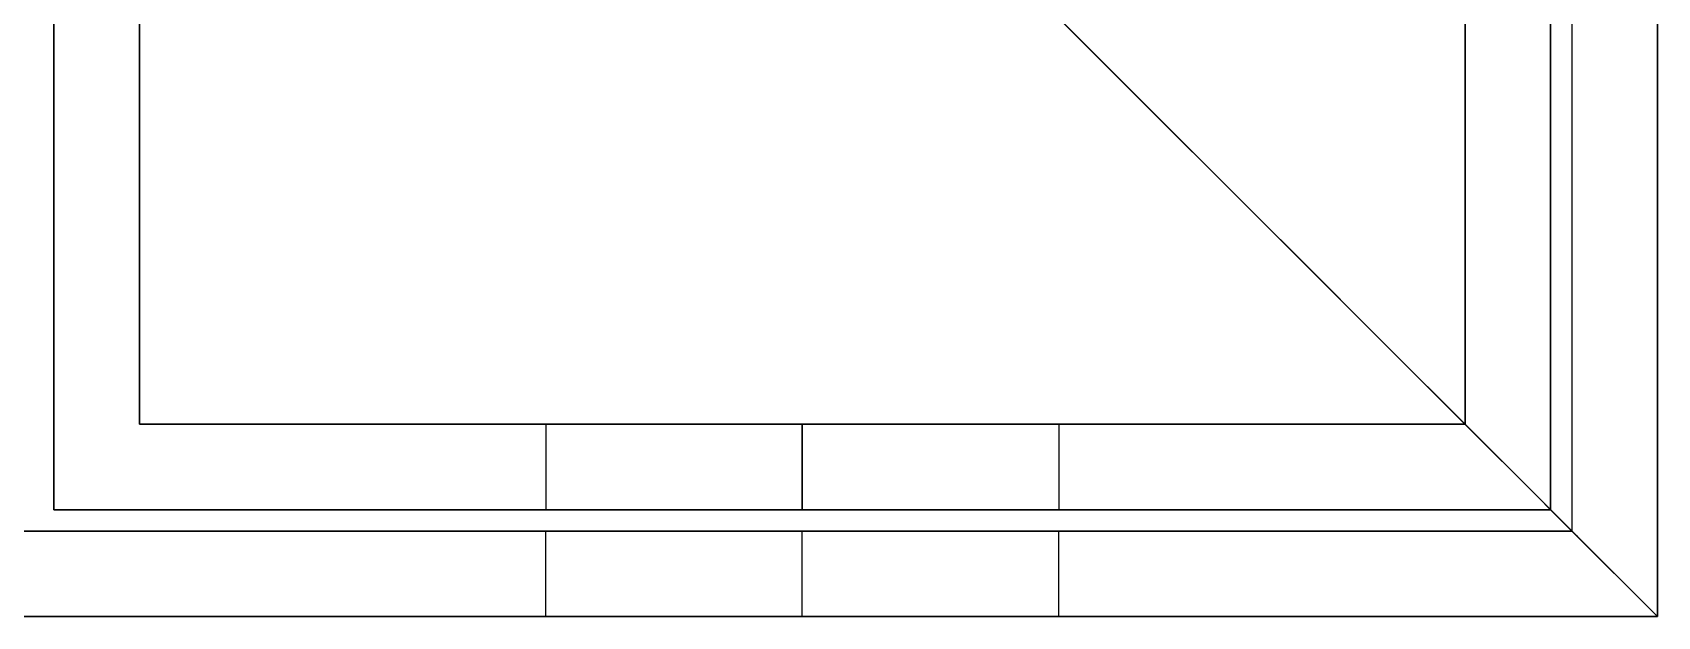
# Model space of a CAD drawing. Header units: millimetres. Extents: x -6529 to 809, y -8611 to 207.
# Drawn here: x 771.03 to 809.03, y -1108.63 to -1094.97 of the extents above; entities that cross this region are included whole.
import ezdxf

# ---------------------------------------------------------------- set-up
doc = ezdxf.new("R2010")
doc.units = ezdxf.units.MM
doc.header["$MEASUREMENT"] = 0
doc.layers.add('staal', color=5, linetype='Continuous', true_color=0x0000ff)

msp = doc.modelspace()

# ---------------------------------------------------------------- linework, layer by layer
at = {"layer": 'staal'}
for p, q in [((809.026, -1108.633), (769.026, -1068.633)), ((809.026, -1108.633, 676), (769.026, -1068.633, 676)), ((809.026, -1108.633, 676), (769.026, -1068.633, 676)), ((783.026, -1104.133, 170.5), (783.026, -1106.133, 170.5)), ((783.026, -1104.133, 95.5), (783.026, -1106.133, 95.5)), ((783.026, -1104.133, 620.5), (783.026, -1106.133, 620.5)), ((783.026, -1104.133, 545.5), (783.026, -1106.133, 545.5)), ((783.026, -1104.133, 771.5), (783.026, -1106.133, 771.5)), ((783.026, -1104.133, 846.5), (783.026, -1106.133, 846.5)), ((789.026, -1106.133, 40), (789.026, -1104.133, 40)), ((789.026, -1106.133, 208), (789.026, -1104.133, 208)), ((789.026, -1104.133, 176.5), (789.026, -1106.133, 176.5)), ((789.026, -1104.133, 164.5), (789.026, -1106.133, 164.5)), ((789.026, -1104.133, 101.5), (789.026, -1106.133, 101.5)), ((789.026, -1104.133, 89.5), (789.026, -1106.133, 89.5)), ((789.026, -1106.133, 676), (789.026, -1104.133, 676)), ((789.026, -1106.133, 508), (789.026, -1104.133, 508)), ((789.026, -1104.133, 614.5), (789.026, -1106.133, 614.5)), ((789.026, -1104.133, 626.5), (789.026, -1106.133, 626.5)), ((789.026, -1104.133, 539.5), (789.026, -1106.133, 539.5)), ((789.026, -1104.133, 551.5), (789.026, -1106.133, 551.5)), ((789.026, -1106.133, 716), (789.026, -1104.133, 716)), ((789.026, -1106.133, 884), (789.026, -1104.133, 884)), ((789.026, -1104.133, 777.5), (789.026, -1106.133, 777.5)), ((789.026, -1104.133, 765.5), (789.026, -1106.133, 765.5)), ((789.026, -1104.133, 852.5), (789.026, -1106.133, 852.5)), ((789.026, -1104.133, 840.5), (789.026, -1106.133, 840.5)), ((795.026, -1104.133, 170.5), (795.026, -1106.133, 170.5)), ((795.026, -1104.133, 95.5), (795.026, -1106.133, 95.5)), ((795.026, -1104.133, 620.5), (795.026, -1106.133, 620.5)), ((795.026, -1104.133, 545.5), (795.026, -1106.133, 545.5)), ((795.026, -1104.133, 771.5), (795.026, -1106.133, 771.5)), ((795.026, -1104.133, 846.5), (795.026, -1106.133, 846.5)), ((783.026, -1108.633, 545.5), (783.026, -1106.633, 545.5)), ((783.026, -1108.633, 620.5), (783.026, -1106.633, 620.5)), ((783.026, -1108.633, 395.5), (783.026, -1106.633, 395.5)), ((783.026, -1108.633, 470.5), (783.026, -1106.633, 470.5)), ((783.026, -1108.633, 245.5), (783.026, -1106.633, 245.5)), ((783.026, -1108.633, 320.5), (783.026, -1106.633, 320.5)), ((783.026, -1108.633, 170.5), (783.026, -1106.633, 170.5)), ((783.026, -1108.633, 95.5), (783.026, -1106.633, 95.5)), ((789.026, -1108.633, 40), (789.026, -1106.633, 40)), ((789.026, -1108.633, 551.5), (789.026, -1106.633, 551.5)), ((789.026, -1108.633, 539.5), (789.026, -1106.633, 539.5)), ((789.026, -1108.633, 626.5), (789.026, -1106.633, 626.5)), ((789.026, -1108.633, 614.5), (789.026, -1106.633, 614.5)), ((789.026, -1108.633, 401.5), (789.026, -1106.633, 401.5)), ((789.026, -1108.633, 389.5), (789.026, -1106.633, 389.5)), ((789.026, -1108.633, 476.5), (789.026, -1106.633, 476.5)), ((789.026, -1108.633, 464.5), (789.026, -1106.633, 464.5)), ((789.026, -1108.633, 251.5), (789.026, -1106.633, 251.5)), ((789.026, -1108.633, 239.5), (789.026, -1106.633, 239.5)), ((789.026, -1108.633, 326.5), (789.026, -1106.633, 326.5)), ((789.026, -1108.633, 314.5), (789.026, -1106.633, 314.5)), ((789.026, -1108.633, 176.5), (789.026, -1106.633, 176.5)), ((789.026, -1108.633, 164.5), (789.026, -1106.633, 164.5)), ((789.026, -1108.633, 101.5), (789.026, -1106.633, 101.5)), ((789.026, -1108.633, 89.5), (789.026, -1106.633, 89.5)), ((795.026, -1108.633, 545.5), (795.026, -1106.633, 545.5)), ((795.026, -1108.633, 620.5), (795.026, -1106.633, 620.5)), ((795.026, -1108.633, 395.5), (795.026, -1106.633, 395.5)), ((795.026, -1108.633, 470.5), (795.026, -1106.633, 470.5)), ((795.026, -1108.633, 245.5), (795.026, -1106.633, 245.5)), ((795.026, -1108.633, 320.5), (795.026, -1106.633, 320.5)), ((795.026, -1108.633, 170.5), (795.026, -1106.633, 170.5)), ((795.026, -1108.633, 95.5), (795.026, -1106.633, 95.5)), ((807.026, -1106.633, 25), (809.026, -1108.633, 25)), ((807.026, -1106.633, 701), (809.026, -1108.633, 701)), ((807.026, -1106.633, 701), (809.026, -1108.633, 701))]:
    msp.add_line(p, q, dxfattribs=at)
msp.add_lwpolyline([(-506.974, 207.367), (809.026, 207.367), (809.026, -1108.633), (-506.974, -1108.633)], close=True, dxfattribs=at)
for points in [[(809.026, 207.367), (809.026, -450.633), (809.026, -1108.633)], [(809.026, 207.367, 40), (809.026, -450.633, 40), (809.026, -1108.633, 40)], [(809.026, 207.367, 676), (809.026, -450.633, 676), (809.026, -1108.633, 676)], [(809.026, 207.367, 716), (809.026, -450.633, 716), (809.026, -1108.633, 716)], [(807.026, 205.367, 38), (807.026, -450.633, 38), (807.026, -1106.633, 38)], [(807.026, 205.367, 2), (807.026, -450.633, 2), (807.026, -1106.633, 2)], [(807.026, 205.367, 714), (807.026, -450.633, 714), (807.026, -1106.633, 714)], [(807.026, 205.367, 678), (807.026, -450.633, 678), (807.026, -1106.633, 678)], [(807.026, -1019.133, 20), (807.026, -1062.883, 20), (807.026, -1106.633, 20)], [(807.026, -1019.133, 696), (807.026, -1062.883, 696), (807.026, -1106.633, 696)], [(809.026, -1019.133, 20), (809.026, -1063.883, 20), (809.026, -1108.633, 20)], [(809.026, -1019.133, 696), (809.026, -1063.883, 696), (809.026, -1108.633, 696)], [(809.026, -1108.633, 40), (789.026, -1088.633, 40), (769.026, -1068.633, 40)], [(809.026, -1108.633), (789.026, -1088.633), (769.026, -1068.633)], [(769.026, -1068.633, 40), (789.026, -1088.633, 40), (809.026, -1108.633, 40)], [(809.026, -1108.633, 716), (789.026, -1088.633, 716), (769.026, -1068.633, 716)], [(809.026, -1108.633, 716), (789.026, -1088.633, 716), (769.026, -1068.633, 716)], [(809.026, -1108.633, 40), (809.026, -1088.633, 40), (809.026, -1068.633, 40)], [(809.026, -1108.633, 676), (809.026, -1088.633, 676), (809.026, -1068.633, 676)], [(809.026, -1108.633, 658), (809.026, -1088.633, 658), (809.026, -1068.633, 658)], [(771.026, -1070.633, 38), (789.026, -1088.633, 38), (807.026, -1106.633, 38)], [(807.026, -1106.633, 2), (789.026, -1088.633, 2), (771.026, -1070.633, 2)], [(807.026, -1106.633, 38), (789.026, -1088.633, 38), (771.026, -1070.633, 38)], [(771.026, -1070.633, 2), (789.026, -1088.633, 2), (807.026, -1106.633, 2)], [(771.026, -1070.633, 714), (789.026, -1088.633, 714), (807.026, -1106.633, 714)], [(807.026, -1106.633, 678), (789.026, -1088.633, 678), (771.026, -1070.633, 678)], [(771.026, -1070.633, 714), (789.026, -1088.633, 714), (807.026, -1106.633, 714)], [(807.026, -1106.633, 678), (789.026, -1088.633, 678), (771.026, -1070.633, 678)], [(807.026, -1070.633, 40), (807.026, -1088.633, 40), (807.026, -1106.633, 40)], [(807.026, -1070.633, 676), (807.026, -1088.633, 676), (807.026, -1106.633, 676)], [(807.026, -1070.633, 658), (807.026, -1088.633, 658), (807.026, -1106.633, 658)], [(771.526, -1071.133, 40), (771.526, -1088.633, 40), (771.526, -1106.133, 40)], [(771.526, -1071.133, 208), (771.526, -1088.633, 208), (771.526, -1106.133, 208)], [(771.526, -1071.133, 124), (771.526, -1088.633, 124), (771.526, -1106.133, 124)], [(771.526, -1106.133, 676), (771.526, -1088.633, 676), (771.526, -1071.133, 676)], [(771.526, -1106.133, 508), (771.526, -1088.633, 508), (771.526, -1071.133, 508)], [(771.526, -1106.133, 592), (771.526, -1088.633, 592), (771.526, -1071.133, 592)], [(771.526, -1106.133, 716), (771.526, -1088.633, 716), (771.526, -1071.133, 716)], [(771.526, -1106.133, 884), (771.526, -1088.633, 884), (771.526, -1071.133, 884)], [(771.526, -1106.133, 800), (771.526, -1088.633, 800), (771.526, -1071.133, 800)], [(806.526, -1106.133, 40), (806.526, -1088.633, 40), (806.526, -1071.133, 40)], [(806.526, -1106.133, 208), (806.526, -1088.633, 208), (806.526, -1071.133, 208)], [(806.526, -1106.133, 124), (806.526, -1088.633, 124), (806.526, -1071.133, 124)], [(806.526, -1071.133, 676), (806.526, -1088.633, 676), (806.526, -1106.133, 676)], [(806.526, -1071.133, 508), (806.526, -1088.633, 508), (806.526, -1106.133, 508)], [(806.526, -1071.133, 592), (806.526, -1088.633, 592), (806.526, -1106.133, 592)], [(806.526, -1071.133, 716), (806.526, -1088.633, 716), (806.526, -1106.133, 716)], [(806.526, -1071.133, 884), (806.526, -1088.633, 884), (806.526, -1106.133, 884)], [(806.526, -1071.133, 800), (806.526, -1088.633, 800), (806.526, -1106.133, 800)], [(773.526, -1104.133, 40), (773.526, -1088.633, 40), (773.526, -1073.133, 40)], [(773.526, -1104.133, 208), (773.526, -1088.633, 208), (773.526, -1073.133, 208)], [(773.526, -1104.133, 124), (773.526, -1088.633, 124), (773.526, -1073.133, 124)], [(773.526, -1073.133, 676), (773.526, -1088.633, 676), (773.526, -1104.133, 676)], [(773.526, -1073.133, 508), (773.526, -1088.633, 508), (773.526, -1104.133, 508)], [(773.526, -1073.133, 592), (773.526, -1088.633, 592), (773.526, -1104.133, 592)], [(773.526, -1073.133, 716), (773.526, -1088.633, 716), (773.526, -1104.133, 716)], [(773.526, -1073.133, 884), (773.526, -1088.633, 884), (773.526, -1104.133, 884)], [(773.526, -1073.133, 800), (773.526, -1088.633, 800), (773.526, -1104.133, 800)], [(804.526, -1073.133, 40), (804.526, -1088.633, 40), (804.526, -1104.133, 40)], [(804.526, -1073.133, 208), (804.526, -1088.633, 208), (804.526, -1104.133, 208)], [(804.526, -1073.133, 124), (804.526, -1088.633, 124), (804.526, -1104.133, 124)], [(804.526, -1104.133, 676), (804.526, -1088.633, 676), (804.526, -1073.133, 676)], [(804.526, -1104.133, 508), (804.526, -1088.633, 508), (804.526, -1073.133, 508)], [(804.526, -1104.133, 592), (804.526, -1088.633, 592), (804.526, -1073.133, 592)], [(804.526, -1104.133, 716), (804.526, -1088.633, 716), (804.526, -1073.133, 716)], [(804.526, -1104.133, 884), (804.526, -1088.633, 884), (804.526, -1073.133, 884)], [(804.526, -1104.133, 800), (804.526, -1088.633, 800), (804.526, -1073.133, 800)], [(773.526, -1104.133, 40), (773.526, -1104.133, 124), (773.526, -1104.133, 208)], [(804.526, -1104.133, 40), (789.026, -1104.133, 40), (773.526, -1104.133, 40)], [(804.526, -1104.133, 208), (789.026, -1104.133, 208), (773.526, -1104.133, 208)], [(804.526, -1104.133, 124), (789.026, -1104.133, 124), (773.526, -1104.133, 124)], [(773.526, -1104.133, 676), (773.526, -1104.133, 592), (773.526, -1104.133, 508)], [(773.526, -1104.133, 676), (789.026, -1104.133, 676), (804.526, -1104.133, 676)], [(773.526, -1104.133, 508), (789.026, -1104.133, 508), (804.526, -1104.133, 508)], [(773.526, -1104.133, 592), (789.026, -1104.133, 592), (804.526, -1104.133, 592)], [(773.526, -1104.133, 716), (773.526, -1104.133, 800), (773.526, -1104.133, 884)], [(773.526, -1104.133, 716), (789.026, -1104.133, 716), (804.526, -1104.133, 716)], [(773.526, -1104.133, 884), (789.026, -1104.133, 884), (804.526, -1104.133, 884)], [(773.526, -1104.133, 800), (789.026, -1104.133, 800), (804.526, -1104.133, 800)], [(789.026, -1104.133, 40), (789.026, -1104.133, 64.75), (789.026, -1104.133, 89.5)], [(789.026, -1104.133, 101.5), (789.026, -1104.133, 133), (789.026, -1104.133, 164.5)], [(789.026, -1104.133, 176.5), (789.026, -1104.133, 192.25), (789.026, -1104.133, 208)], [(789.026, -1104.133, 676), (789.026, -1104.133, 651.25), (789.026, -1104.133, 626.5)], [(789.026, -1104.133, 614.5), (789.026, -1104.133, 583), (789.026, -1104.133, 551.5)], [(789.026, -1104.133, 539.5), (789.026, -1104.133, 523.75), (789.026, -1104.133, 508)], [(789.026, -1104.133, 716), (789.026, -1104.133, 740.75), (789.026, -1104.133, 765.5)], [(789.026, -1104.133, 777.5), (789.026, -1104.133, 809), (789.026, -1104.133, 840.5)], [(789.026, -1104.133, 852.5), (789.026, -1104.133, 868.25), (789.026, -1104.133, 884)], [(804.526, -1104.133, 40), (804.526, -1104.133, 124), (804.526, -1104.133, 208)], [(804.526, -1104.133, 676), (804.526, -1104.133, 592), (804.526, -1104.133, 508)], [(804.526, -1104.133, 716), (804.526, -1104.133, 800), (804.526, -1104.133, 884)], [(771.526, -1106.133, 40), (789.026, -1106.133, 40), (806.526, -1106.133, 40)], [(771.526, -1106.133, 208), (789.026, -1106.133, 208), (806.526, -1106.133, 208)], [(771.526, -1106.133, 40), (771.526, -1106.133, 124), (771.526, -1106.133, 208)], [(771.526, -1106.133, 124), (789.026, -1106.133, 124), (806.526, -1106.133, 124)], [(806.526, -1106.133, 676), (789.026, -1106.133, 676), (771.526, -1106.133, 676)], [(771.526, -1106.133, 676), (771.526, -1106.133, 592), (771.526, -1106.133, 508)], [(806.526, -1106.133, 508), (789.026, -1106.133, 508), (771.526, -1106.133, 508)], [(806.526, -1106.133, 592), (789.026, -1106.133, 592), (771.526, -1106.133, 592)], [(806.526, -1106.133, 716), (789.026, -1106.133, 716), (771.526, -1106.133, 716)], [(771.526, -1106.133, 716), (771.526, -1106.133, 800), (771.526, -1106.133, 884)], [(806.526, -1106.133, 884), (789.026, -1106.133, 884), (771.526, -1106.133, 884)], [(806.526, -1106.133, 800), (789.026, -1106.133, 800), (771.526, -1106.133, 800)], [(789.026, -1106.133, 40), (789.026, -1106.133, 64.75), (789.026, -1106.133, 89.5)], [(789.026, -1106.133, 101.5), (789.026, -1106.133, 133), (789.026, -1106.133, 164.5)], [(789.026, -1106.133, 176.5), (789.026, -1106.133, 192.25), (789.026, -1106.133, 208)], [(789.026, -1106.133, 676), (789.026, -1106.133, 651.25), (789.026, -1106.133, 626.5)], [(789.026, -1106.133, 614.5), (789.026, -1106.133, 583), (789.026, -1106.133, 551.5)], [(789.026, -1106.133, 539.5), (789.026, -1106.133, 523.75), (789.026, -1106.133, 508)], [(789.026, -1106.133, 716), (789.026, -1106.133, 740.75), (789.026, -1106.133, 765.5)], [(789.026, -1106.133, 777.5), (789.026, -1106.133, 809), (789.026, -1106.133, 840.5)], [(789.026, -1106.133, 852.5), (789.026, -1106.133, 868.25), (789.026, -1106.133, 884)], [(806.526, -1106.133, 40), (806.526, -1106.133, 124), (806.526, -1106.133, 208)], [(806.526, -1106.133, 676), (806.526, -1106.133, 592), (806.526, -1106.133, 508)], [(806.526, -1106.133, 716), (806.526, -1106.133, 800), (806.526, -1106.133, 884)], [(807.026, -1106.633, 38), (151.026, -1106.633, 38), (-504.974, -1106.633, 38)], [(807.026, -1106.633, 2), (151.026, -1106.633, 2), (-504.974, -1106.633, 2)], [(-504.974, -1106.633, 714), (151.026, -1106.633, 714), (807.026, -1106.633, 714)], [(-504.974, -1106.633, 678), (151.026, -1106.633, 678), (807.026, -1106.633, 678)], [(807.026, -1106.633, 20), (763.276, -1106.633, 20), (719.526, -1106.633, 20)], [(719.526, -1106.633, 696), (763.276, -1106.633, 696), (807.026, -1106.633, 696)], [(807.026, -1106.633, 40), (789.026, -1106.633, 40), (771.026, -1106.633, 40)], [(807.026, -1106.633, 676), (789.026, -1106.633, 676), (771.026, -1106.633, 676)], [(807.026, -1106.633, 658), (789.026, -1106.633, 658), (771.026, -1106.633, 658)], [(789.026, -1106.633, 40), (789.026, -1106.633, 64.75), (789.026, -1106.633, 89.5)], [(789.026, -1106.633, 101.5), (789.026, -1106.633, 133), (789.026, -1106.633, 164.5)], [(789.026, -1106.633, 176.5), (789.026, -1106.633, 208), (789.026, -1106.633, 239.5)], [(789.026, -1106.633, 251.5), (789.026, -1106.633, 283), (789.026, -1106.633, 314.5)], [(789.026, -1106.633, 326.5), (789.026, -1106.633, 358), (789.026, -1106.633, 389.5)], [(789.026, -1106.633, 401.5), (789.026, -1106.633, 433), (789.026, -1106.633, 464.5)], [(789.026, -1106.633, 476.5), (789.026, -1106.633, 508), (789.026, -1106.633, 539.5)], [(789.026, -1106.633, 551.5), (789.026, -1106.633, 583), (789.026, -1106.633, 614.5)], [(789.026, -1106.633, 626.5), (789.026, -1106.633, 651.25), (789.026, -1106.633, 676)], [(807.026, -1106.633, 38), (807.026, -1106.633, 20), (807.026, -1106.633, 2)], [(807.026, -1106.633, 2), (807.026, -1106.633, 20), (807.026, -1106.633, 38)], [(809.026, -1108.633, 25), (808.026, -1107.633, 25), (807.026, -1106.633, 25)], [(807.026, -1106.633, 714), (807.026, -1106.633, 696), (807.026, -1106.633, 678)], [(807.026, -1106.633, 714), (807.026, -1106.633, 696), (807.026, -1106.633, 678)], [(807.026, -1106.633, 40), (807.026, -1106.633, 358), (807.026, -1106.633, 676)], [(809.026, -1108.633), (151.026, -1108.633), (-506.974, -1108.633)], [(809.026, -1108.633, 40), (151.026, -1108.633, 40), (-506.974, -1108.633, 40)], [(-506.974, -1108.633, 676), (151.026, -1108.633, 676), (809.026, -1108.633, 676)], [(-506.974, -1108.633, 716), (151.026, -1108.633, 716), (809.026, -1108.633, 716)], [(809.026, -1108.633, 20), (764.276, -1108.633, 20), (719.526, -1108.633, 20)], [(719.526, -1108.633, 696), (764.276, -1108.633, 696), (809.026, -1108.633, 696)], [(769.026, -1108.633, 40), (789.026, -1108.633, 40), (809.026, -1108.633, 40)], [(769.026, -1108.633, 676), (789.026, -1108.633, 676), (809.026, -1108.633, 676)], [(769.026, -1108.633, 658), (789.026, -1108.633, 658), (809.026, -1108.633, 658)], [(789.026, -1108.633, 40), (789.026, -1108.633, 64.75), (789.026, -1108.633, 89.5)], [(789.026, -1108.633, 101.5), (789.026, -1108.633, 133), (789.026, -1108.633, 164.5)], [(789.026, -1108.633, 176.5), (789.026, -1108.633, 208), (789.026, -1108.633, 239.5)], [(789.026, -1108.633, 251.5), (789.026, -1108.633, 283), (789.026, -1108.633, 314.5)], [(789.026, -1108.633, 326.5), (789.026, -1108.633, 358), (789.026, -1108.633, 389.5)], [(789.026, -1108.633, 401.5), (789.026, -1108.633, 433), (789.026, -1108.633, 464.5)], [(789.026, -1108.633, 476.5), (789.026, -1108.633, 508), (789.026, -1108.633, 539.5)], [(789.026, -1108.633, 551.5), (789.026, -1108.633, 583), (789.026, -1108.633, 614.5)], [(789.026, -1108.633, 626.5), (789.026, -1108.633, 651.25), (789.026, -1108.633, 676)], [(809.026, -1108.633), (809.026, -1108.633, 20), (809.026, -1108.633, 40)], [(809.026, -1108.633), (809.026, -1108.633, 20), (809.026, -1108.633, 40)], [(809.026, -1108.633, 676), (809.026, -1108.633, 696), (809.026, -1108.633, 716)], [(809.026, -1108.633, 676), (809.026, -1108.633, 696), (809.026, -1108.633, 716)], [(809.026, -1108.633, 40), (809.026, -1108.633, 358), (809.026, -1108.633, 676)]]:
    msp.add_open_spline(points, degree=2, dxfattribs=at)
for points, weights, knots in [([(795.026, -1104.133, 170.5), (795.026, -1104.133, 176.5), (789.026, -1104.133, 176.5), (783.026, -1104.133, 176.5), (783.026, -1104.133, 170.5), (783.026, -1104.133, 164.5), (789.026, -1104.133, 164.5), (795.026, -1104.133, 164.5), (795.026, -1104.133, 170.5)], [1, 0.707106781187, 1, 0.707106781187, 1, 0.707106781187, 1, 0.707106781187, 1], [0, 0, 0, 7.853982, 7.853982, 15.707963, 15.707963, 23.561945, 23.561945, 31.415927, 31.415927, 31.415927]), ([(795.026, -1104.133, 95.5), (795.026, -1104.133, 101.5), (789.026, -1104.133, 101.5), (783.026, -1104.133, 101.5), (783.026, -1104.133, 95.5), (783.026, -1104.133, 89.5), (789.026, -1104.133, 89.5), (795.026, -1104.133, 89.5), (795.026, -1104.133, 95.5)], [1, 0.707106781187, 1, 0.707106781187, 1, 0.707106781187, 1, 0.707106781187, 1], [0, 0, 0, 7.853982, 7.853982, 15.707963, 15.707963, 23.561945, 23.561945, 31.415927, 31.415927, 31.415927]), ([(783.026, -1104.133, 620.5), (783.026, -1104.133, 614.5), (789.026, -1104.133, 614.5), (795.026, -1104.133, 614.5), (795.026, -1104.133, 620.5), (795.026, -1104.133, 626.5), (789.026, -1104.133, 626.5), (783.026, -1104.133, 626.5), (783.026, -1104.133, 620.5)], [1, 0.707106781187, 1, 0.707106781187, 1, 0.707106781187, 1, 0.707106781187, 1], [0, 0, 0, 7.853982, 7.853982, 15.707963, 15.707963, 23.561945, 23.561945, 31.415927, 31.415927, 31.415927]), ([(783.026, -1104.133, 545.5), (783.026, -1104.133, 539.5), (789.026, -1104.133, 539.5), (795.026, -1104.133, 539.5), (795.026, -1104.133, 545.5), (795.026, -1104.133, 551.5), (789.026, -1104.133, 551.5), (783.026, -1104.133, 551.5), (783.026, -1104.133, 545.5)], [1, 0.707106781187, 1, 0.707106781187, 1, 0.707106781187, 1, 0.707106781187, 1], [0, 0, 0, 7.853982, 7.853982, 15.707963, 15.707963, 23.561945, 23.561945, 31.415927, 31.415927, 31.415927]), ([(783.026, -1104.133, 771.5), (783.026, -1104.133, 777.5), (789.026, -1104.133, 777.5), (795.026, -1104.133, 777.5), (795.026, -1104.133, 771.5), (795.026, -1104.133, 765.5), (789.026, -1104.133, 765.5), (783.026, -1104.133, 765.5), (783.026, -1104.133, 771.5)], [1, 0.707106781187, 1, 0.707106781187, 1, 0.707106781187, 1, 0.707106781187, 1], [0, 0, 0, 7.853982, 7.853982, 15.707963, 15.707963, 23.561945, 23.561945, 31.415927, 31.415927, 31.415927]), ([(783.026, -1104.133, 846.5), (783.026, -1104.133, 852.5), (789.026, -1104.133, 852.5), (795.026, -1104.133, 852.5), (795.026, -1104.133, 846.5), (795.026, -1104.133, 840.5), (789.026, -1104.133, 840.5), (783.026, -1104.133, 840.5), (783.026, -1104.133, 846.5)], [1, 0.707106781187, 1, 0.707106781187, 1, 0.707106781187, 1, 0.707106781187, 1], [0, 0, 0, 7.853982, 7.853982, 15.707963, 15.707963, 23.561945, 23.561945, 31.415927, 31.415927, 31.415927]), ([(795.026, -1106.133, 170.5), (795.026, -1106.133, 164.5), (789.026, -1106.133, 164.5), (783.026, -1106.133, 164.5), (783.026, -1106.133, 170.5), (783.026, -1106.133, 176.5), (789.026, -1106.133, 176.5), (795.026, -1106.133, 176.5), (795.026, -1106.133, 170.5)], [1, 0.707106781187, 1, 0.707106781187, 1, 0.707106781187, 1, 0.707106781187, 1], [-31.415927, -31.415927, -31.415927, -23.561945, -23.561945, -15.707963, -15.707963, -7.853982, -7.853982, 0, 0, 0]), ([(795.026, -1106.133, 95.5), (795.026, -1106.133, 89.5), (789.026, -1106.133, 89.5), (783.026, -1106.133, 89.5), (783.026, -1106.133, 95.5), (783.026, -1106.133, 101.5), (789.026, -1106.133, 101.5), (795.026, -1106.133, 101.5), (795.026, -1106.133, 95.5)], [1, 0.707106781187, 1, 0.707106781187, 1, 0.707106781187, 1, 0.707106781187, 1], [-31.415927, -31.415927, -31.415927, -23.561945, -23.561945, -15.707963, -15.707963, -7.853982, -7.853982, 0, 0, 0]), ([(783.026, -1106.133, 620.5), (783.026, -1106.133, 626.5), (789.026, -1106.133, 626.5), (795.026, -1106.133, 626.5), (795.026, -1106.133, 620.5), (795.026, -1106.133, 614.5), (789.026, -1106.133, 614.5), (783.026, -1106.133, 614.5), (783.026, -1106.133, 620.5)], [1, 0.707106781187, 1, 0.707106781187, 1, 0.707106781187, 1, 0.707106781187, 1], [-31.415927, -31.415927, -31.415927, -23.561945, -23.561945, -15.707963, -15.707963, -7.853982, -7.853982, 0, 0, 0]), ([(783.026, -1106.133, 545.5), (783.026, -1106.133, 551.5), (789.026, -1106.133, 551.5), (795.026, -1106.133, 551.5), (795.026, -1106.133, 545.5), (795.026, -1106.133, 539.5), (789.026, -1106.133, 539.5), (783.026, -1106.133, 539.5), (783.026, -1106.133, 545.5)], [1, 0.707106781187, 1, 0.707106781187, 1, 0.707106781187, 1, 0.707106781187, 1], [-31.415927, -31.415927, -31.415927, -23.561945, -23.561945, -15.707963, -15.707963, -7.853982, -7.853982, 0, 0, 0]), ([(783.026, -1106.133, 771.5), (783.026, -1106.133, 765.5), (789.026, -1106.133, 765.5), (795.026, -1106.133, 765.5), (795.026, -1106.133, 771.5), (795.026, -1106.133, 777.5), (789.026, -1106.133, 777.5), (783.026, -1106.133, 777.5), (783.026, -1106.133, 771.5)], [1, 0.707106781187, 1, 0.707106781187, 1, 0.707106781187, 1, 0.707106781187, 1], [-31.415927, -31.415927, -31.415927, -23.561945, -23.561945, -15.707963, -15.707963, -7.853982, -7.853982, 0, 0, 0]), ([(783.026, -1106.133, 846.5), (783.026, -1106.133, 840.5), (789.026, -1106.133, 840.5), (795.026, -1106.133, 840.5), (795.026, -1106.133, 846.5), (795.026, -1106.133, 852.5), (789.026, -1106.133, 852.5), (783.026, -1106.133, 852.5), (783.026, -1106.133, 846.5)], [1, 0.707106781187, 1, 0.707106781187, 1, 0.707106781187, 1, 0.707106781187, 1], [-31.415927, -31.415927, -31.415927, -23.561945, -23.561945, -15.707963, -15.707963, -7.853982, -7.853982, 0, 0, 0]), ([(783.026, -1106.633, 545.5), (783.026, -1106.633, 539.5), (789.026, -1106.633, 539.5), (795.026, -1106.633, 539.5), (795.026, -1106.633, 545.5), (795.026, -1106.633, 551.5), (789.026, -1106.633, 551.5), (783.026, -1106.633, 551.5), (783.026, -1106.633, 545.5)], [1, 0.707106781187, 1, 0.707106781187, 1, 0.707106781187, 1, 0.707106781187, 1], [-31.415927, -31.415927, -31.415927, -23.561945, -23.561945, -15.707963, -15.707963, -7.853982, -7.853982, 0, 0, 0]), ([(783.026, -1106.633, 620.5), (783.026, -1106.633, 614.5), (789.026, -1106.633, 614.5), (795.026, -1106.633, 614.5), (795.026, -1106.633, 620.5), (795.026, -1106.633, 626.5), (789.026, -1106.633, 626.5), (783.026, -1106.633, 626.5), (783.026, -1106.633, 620.5)], [1, 0.707106781187, 1, 0.707106781187, 1, 0.707106781187, 1, 0.707106781187, 1], [-31.415927, -31.415927, -31.415927, -23.561945, -23.561945, -15.707963, -15.707963, -7.853982, -7.853982, 0, 0, 0]), ([(783.026, -1106.633, 395.5), (783.026, -1106.633, 389.5), (789.026, -1106.633, 389.5), (795.026, -1106.633, 389.5), (795.026, -1106.633, 395.5), (795.026, -1106.633, 401.5), (789.026, -1106.633, 401.5), (783.026, -1106.633, 401.5), (783.026, -1106.633, 395.5)], [1, 0.707106781187, 1, 0.707106781187, 1, 0.707106781187, 1, 0.707106781187, 1], [-31.415927, -31.415927, -31.415927, -23.561945, -23.561945, -15.707963, -15.707963, -7.853982, -7.853982, 0, 0, 0]), ([(783.026, -1106.633, 470.5), (783.026, -1106.633, 464.5), (789.026, -1106.633, 464.5), (795.026, -1106.633, 464.5), (795.026, -1106.633, 470.5), (795.026, -1106.633, 476.5), (789.026, -1106.633, 476.5), (783.026, -1106.633, 476.5), (783.026, -1106.633, 470.5)], [1, 0.707106781187, 1, 0.707106781187, 1, 0.707106781187, 1, 0.707106781187, 1], [-31.415927, -31.415927, -31.415927, -23.561945, -23.561945, -15.707963, -15.707963, -7.853982, -7.853982, 0, 0, 0]), ([(783.026, -1106.633, 245.5), (783.026, -1106.633, 239.5), (789.026, -1106.633, 239.5), (795.026, -1106.633, 239.5), (795.026, -1106.633, 245.5), (795.026, -1106.633, 251.5), (789.026, -1106.633, 251.5), (783.026, -1106.633, 251.5), (783.026, -1106.633, 245.5)], [1, 0.707106781187, 1, 0.707106781187, 1, 0.707106781187, 1, 0.707106781187, 1], [-31.415927, -31.415927, -31.415927, -23.561945, -23.561945, -15.707963, -15.707963, -7.853982, -7.853982, 0, 0, 0]), ([(783.026, -1106.633, 320.5), (783.026, -1106.633, 314.5), (789.026, -1106.633, 314.5), (795.026, -1106.633, 314.5), (795.026, -1106.633, 320.5), (795.026, -1106.633, 326.5), (789.026, -1106.633, 326.5), (783.026, -1106.633, 326.5), (783.026, -1106.633, 320.5)], [1, 0.707106781187, 1, 0.707106781187, 1, 0.707106781187, 1, 0.707106781187, 1], [-31.415927, -31.415927, -31.415927, -23.561945, -23.561945, -15.707963, -15.707963, -7.853982, -7.853982, 0, 0, 0]), ([(783.026, -1106.633, 170.5), (783.026, -1106.633, 164.5), (789.026, -1106.633, 164.5), (795.026, -1106.633, 164.5), (795.026, -1106.633, 170.5), (795.026, -1106.633, 176.5), (789.026, -1106.633, 176.5), (783.026, -1106.633, 176.5), (783.026, -1106.633, 170.5)], [1, 0.707106781187, 1, 0.707106781187, 1, 0.707106781187, 1, 0.707106781187, 1], [-31.415927, -31.415927, -31.415927, -23.561945, -23.561945, -15.707963, -15.707963, -7.853982, -7.853982, 0, 0, 0]), ([(783.026, -1106.633, 95.5), (783.026, -1106.633, 89.5), (789.026, -1106.633, 89.5), (795.026, -1106.633, 89.5), (795.026, -1106.633, 95.5), (795.026, -1106.633, 101.5), (789.026, -1106.633, 101.5), (783.026, -1106.633, 101.5), (783.026, -1106.633, 95.5)], [1, 0.707106781187, 1, 0.707106781187, 1, 0.707106781187, 1, 0.707106781187, 1], [-31.415927, -31.415927, -31.415927, -23.561945, -23.561945, -15.707963, -15.707963, -7.853982, -7.853982, 0, 0, 0]), ([(783.026, -1108.633, 545.5), (783.026, -1108.633, 551.5), (789.026, -1108.633, 551.5), (795.026, -1108.633, 551.5), (795.026, -1108.633, 545.5), (795.026, -1108.633, 539.5), (789.026, -1108.633, 539.5), (783.026, -1108.633, 539.5), (783.026, -1108.633, 545.5)], [1, 0.707106781187, 1, 0.707106781187, 1, 0.707106781187, 1, 0.707106781187, 1], [0, 0, 0, 7.853982, 7.853982, 15.707963, 15.707963, 23.561945, 23.561945, 31.415927, 31.415927, 31.415927]), ([(783.026, -1108.633, 620.5), (783.026, -1108.633, 626.5), (789.026, -1108.633, 626.5), (795.026, -1108.633, 626.5), (795.026, -1108.633, 620.5), (795.026, -1108.633, 614.5), (789.026, -1108.633, 614.5), (783.026, -1108.633, 614.5), (783.026, -1108.633, 620.5)], [1, 0.707106781187, 1, 0.707106781187, 1, 0.707106781187, 1, 0.707106781187, 1], [0, 0, 0, 7.853982, 7.853982, 15.707963, 15.707963, 23.561945, 23.561945, 31.415927, 31.415927, 31.415927]), ([(783.026, -1108.633, 395.5), (783.026, -1108.633, 401.5), (789.026, -1108.633, 401.5), (795.026, -1108.633, 401.5), (795.026, -1108.633, 395.5), (795.026, -1108.633, 389.5), (789.026, -1108.633, 389.5), (783.026, -1108.633, 389.5), (783.026, -1108.633, 395.5)], [0.999999860338, 0.707106851018, 1, 0.707106781187, 1, 0.707106781187, 1, 0.707106781187, 1], [0, 0, 0, 7.85398, 7.85398, 15.707962, 15.707962, 23.561944, 23.561944, 31.415927, 31.415927, 31.415927]), ([(783.026, -1108.633, 470.5), (783.026, -1108.633, 476.5), (789.026, -1108.633, 476.5), (795.026, -1108.633, 476.5), (795.026, -1108.633, 470.5), (795.026, -1108.633, 464.5), (789.026, -1108.633, 464.5), (783.026, -1108.633, 464.5), (783.026, -1108.633, 470.5)], [1, 0.707106781187, 1, 0.707106781187, 1, 0.707106781187, 1, 0.707106781187, 1], [0, 0, 0, 7.853982, 7.853982, 15.707963, 15.707963, 23.561945, 23.561945, 31.415927, 31.415927, 31.415927]), ([(783.026, -1108.633, 245.5), (783.026, -1108.633, 251.5), (789.026, -1108.633, 251.5), (795.026, -1108.633, 251.5), (795.026, -1108.633, 245.5), (795.026, -1108.633, 239.5), (789.026, -1108.633, 239.5), (783.026, -1108.633, 239.5), (783.026, -1108.633, 245.5)], [1, 0.707106781187, 1, 0.707106781187, 1, 0.707106781187, 1, 0.707106781187, 1], [0, 0, 0, 7.853982, 7.853982, 15.707963, 15.707963, 23.561945, 23.561945, 31.415927, 31.415927, 31.415927]), ([(783.026, -1108.633, 320.5), (783.026, -1108.633, 326.5), (789.026, -1108.633, 326.5), (795.026, -1108.633, 326.5), (795.026, -1108.633, 320.5), (795.026, -1108.633, 314.5), (789.026, -1108.633, 314.5), (783.026, -1108.633, 314.5), (783.026, -1108.633, 320.5)], [1, 0.707106781187, 1, 0.707106781187, 1, 0.707106781187, 1, 0.707106781187, 1], [0, 0, 0, 7.853982, 7.853982, 15.707963, 15.707963, 23.561945, 23.561945, 31.415927, 31.415927, 31.415927]), ([(783.026, -1108.633, 170.5), (783.026, -1108.633, 176.5), (789.026, -1108.633, 176.5), (795.026, -1108.633, 176.5), (795.026, -1108.633, 170.5), (795.026, -1108.633, 164.5), (789.026, -1108.633, 164.5), (783.026, -1108.633, 164.5), (783.026, -1108.633, 170.5)], [1, 0.707106781187, 1, 0.707106781187, 1, 0.707106781187, 1, 0.707106781187, 1], [0, 0, 0, 7.853982, 7.853982, 15.707963, 15.707963, 23.561945, 23.561945, 31.415927, 31.415927, 31.415927]), ([(783.026, -1108.633, 95.5), (783.026, -1108.633, 101.5), (789.026, -1108.633, 101.5), (795.026, -1108.633, 101.5), (795.026, -1108.633, 95.5), (795.026, -1108.633, 89.5), (789.026, -1108.633, 89.5), (783.026, -1108.633, 89.5), (783.026, -1108.633, 95.5)], [1, 0.707106781187, 1, 0.707106781187, 1, 0.707106781187, 1, 0.707106781187, 1], [0, 0, 0, 7.853982, 7.853982, 15.707963, 15.707963, 23.561945, 23.561945, 31.415927, 31.415927, 31.415927]), ([(795.026, -1108.633, 545.5), (795.026, -1108.633, 539.5), (789.026, -1108.633, 539.5), (783.026, -1108.633, 539.5), (783.026, -1108.633, 545.5)], [1, 0.707106781187, 1, 0.707106781187, 1], [15.707963, 15.707963, 15.707963, 23.561945, 23.561945, 31.415927, 31.415927, 31.415927]), ([(795.026, -1108.633, 620.5), (795.026, -1108.633, 614.5), (789.026, -1108.633, 614.5), (783.026, -1108.633, 614.5), (783.026, -1108.633, 620.5)], [1, 0.707106781187, 1, 0.707106781187, 1], [15.707963, 15.707963, 15.707963, 23.561945, 23.561945, 31.415927, 31.415927, 31.415927]), ([(795.026, -1108.633, 395.5), (795.026, -1108.633, 389.5), (789.026, -1108.633, 389.5), (783.026, -1108.633, 389.5), (783.026, -1108.633, 395.5)], [1, 0.707106781187, 1, 0.707106781187, 1], [15.707963, 15.707963, 15.707963, 23.561945, 23.561945, 31.415927, 31.415927, 31.415927]), ([(795.026, -1108.633, 470.5), (795.026, -1108.633, 464.5), (789.026, -1108.633, 464.5), (783.026, -1108.633, 464.5), (783.026, -1108.633, 470.5)], [1, 0.707106781187, 1, 0.707106781187, 1], [15.707963, 15.707963, 15.707963, 23.561945, 23.561945, 31.415927, 31.415927, 31.415927]), ([(795.026, -1108.633, 245.5), (795.026, -1108.633, 239.5), (789.026, -1108.633, 239.5), (783.026, -1108.633, 239.5), (783.026, -1108.633, 245.5)], [1, 0.707106781187, 1, 0.707106781187, 1], [15.707963, 15.707963, 15.707963, 23.561945, 23.561945, 31.415927, 31.415927, 31.415927]), ([(795.026, -1108.633, 320.5), (795.026, -1108.633, 314.5), (789.026, -1108.633, 314.5), (783.026, -1108.633, 314.5), (783.026, -1108.633, 320.5)], [1, 0.707106781187, 1, 0.707106781187, 1], [15.707963, 15.707963, 15.707963, 23.561945, 23.561945, 31.415927, 31.415927, 31.415927]), ([(795.026, -1108.633, 170.5), (795.026, -1108.633, 164.5), (789.026, -1108.633, 164.5), (783.026, -1108.633, 164.5), (783.026, -1108.633, 170.5)], [1, 0.707106781187, 1, 0.707106781187, 1], [15.707963, 15.707963, 15.707963, 23.561945, 23.561945, 31.415927, 31.415927, 31.415927]), ([(795.026, -1108.633, 95.5), (795.026, -1108.633, 89.5), (789.026, -1108.633, 89.5), (783.026, -1108.633, 89.5), (783.026, -1108.633, 95.5)], [1, 0.707106781187, 1, 0.707106781187, 1], [15.707963, 15.707963, 15.707963, 23.561945, 23.561945, 31.415927, 31.415927, 31.415927])]:
    msp.add_rational_spline(points, weights, degree=2, knots=knots, dxfattribs=at)

doc.saveas('drawing.dxf')
